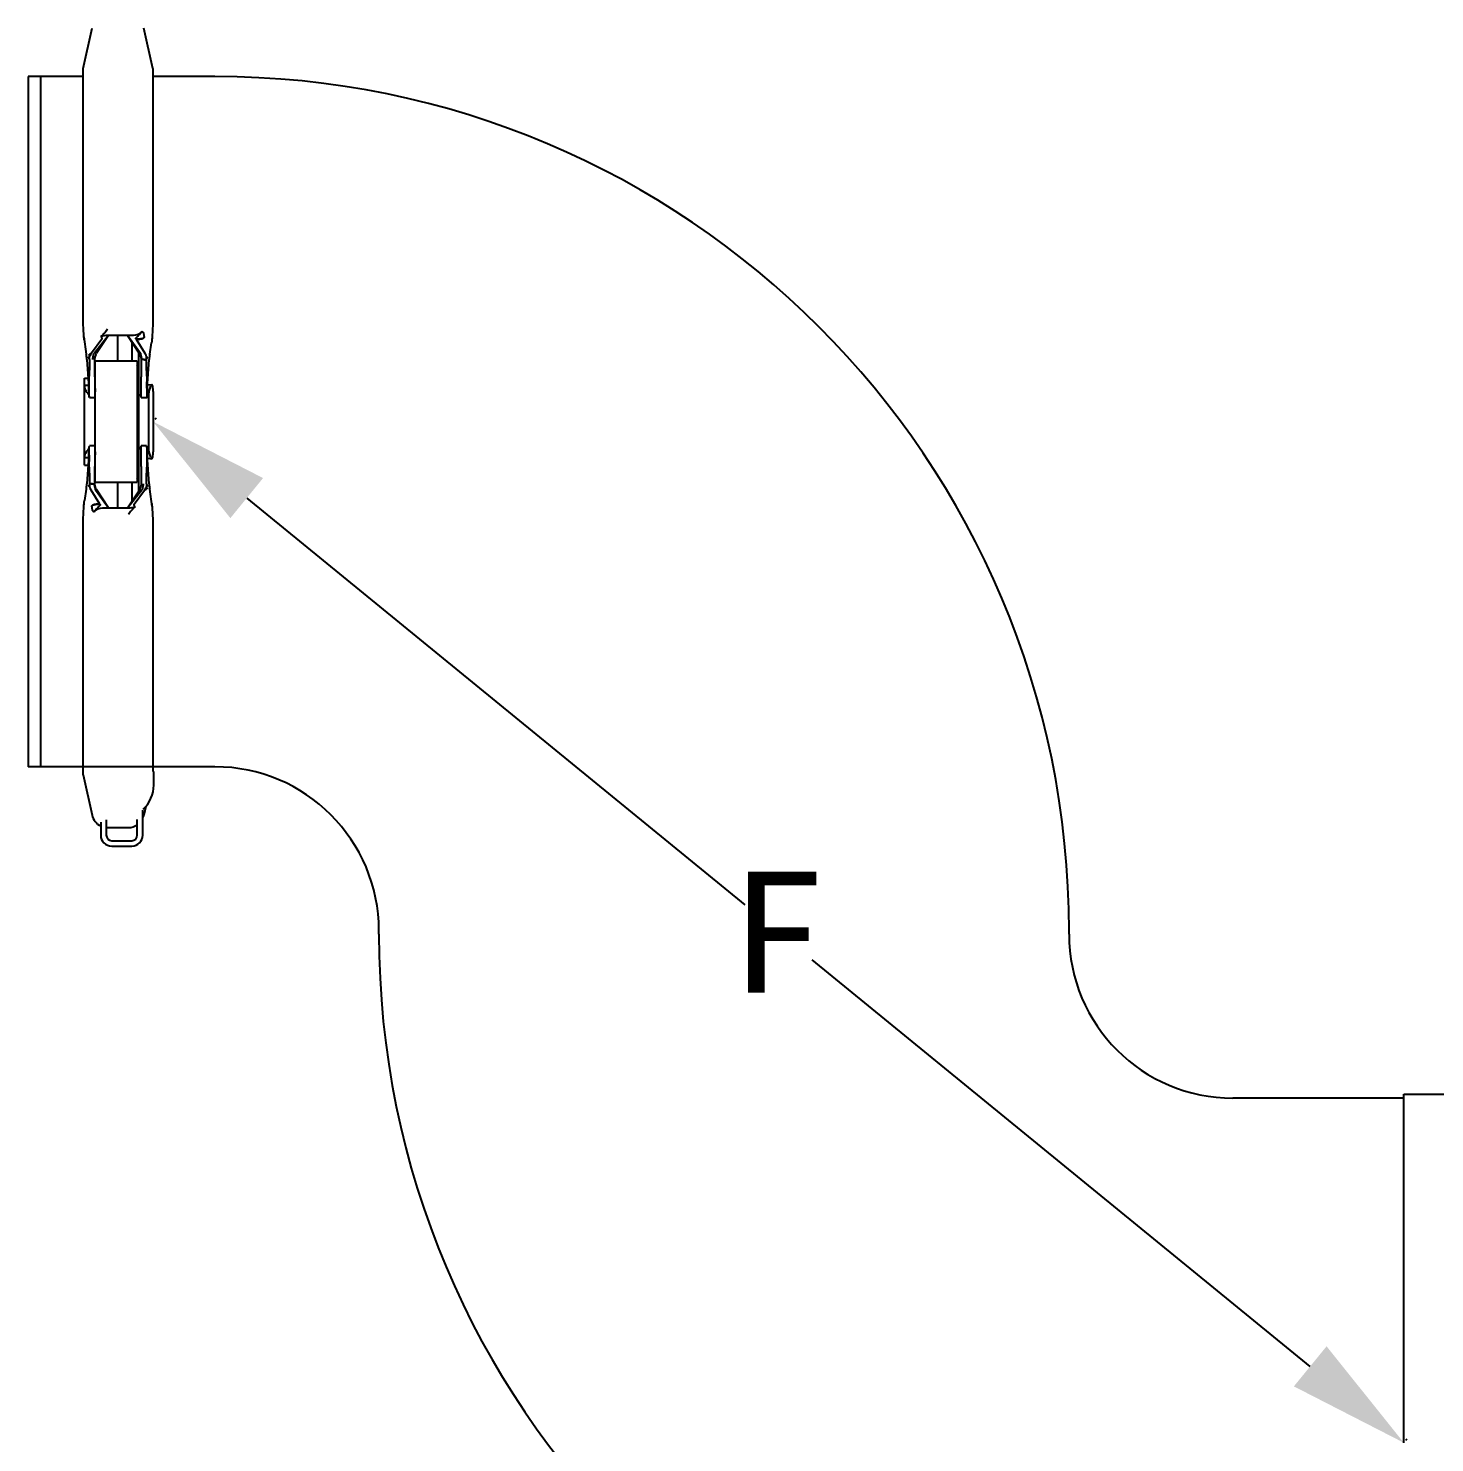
# Model space of a CAD drawing. Header units: millimetres. Extents: x 7589 to 12925, y 625 to 5429.
# Drawn here: x 8717.1 to 9124.6, y 2713.3 to 3123.1 of the extents above; entities that cross this region are included whole.
import ezdxf

# ---------------------------------------------------------------- set-up
doc = ezdxf.new("R2010")
doc.units = ezdxf.units.MM
doc.header["$LTSCALE"] = 307.34
doc.header["$PDMODE"] = 3
doc.header["$PDSIZE"] = 8
doc.layers.get('0').update_dxf_attribs({"linetype": 'CONTINUOUS'})
doc.layers.get('Defpoints').update_dxf_attribs({"linetype": 'CONTINUOUS'})
doc.styles.get("Standard").update_dxf_attribs({"font": 'calibri.ttf'})
doc.dimstyles.get("Standard").update_dxf_attribs({"dimtxt": 35, "dimasz": 35, "dimexe": 1.5, "dimexo": 1, "dimtad": 1, "dimdsep": 46, "dimtxsty": 'Standard', "dimblk": '_FILLED', "dimblk1": '_FILLED', "dimblk2": '_FILLED', "dimcen": 0.09, "dimazin": 2, "dimtol": 1, "dimtp": 0.01, "dimtm": 0.01, "dimtfac": 1, "dimtofl": 0, "dimtmove": 0, "dimatfit": 3, "dimldrblk": '_FILLED', "dimfxl": 1, "dimtolj": 1, "dimarcsym": 0})

# ---------------------------------------------------------------- blocks, each defined once
blk = doc.blocks.new('_FILLED')
at = {"color": 0, "linetype": 'ByBlock'}
blk.add_solid([(0, 0), (-1, 0.214), (-1, -0.214)], dxfattribs=at)
blk = doc.blocks.new('*D47')
at = {"color": 0, "lineweight": -2}
for p, q in [((8753.87, 3009.87), (8754.19, 3010.25)), ((8780.35, 2986.96), (8924.67, 2869.15)), ((9088.54, 2735.38), (8944.23, 2853.19)), ((9116.29, 2714.03), (9116.6, 2714.41))]:
    blk.add_line(p, q, dxfattribs=at)
at = {"layer": 'Defpoints', "color": 0}
for p in [(8753.24, 3009.09), (9115.66, 2713.25), (9115.66, 2713.25)]:
    blk.add_point(p, dxfattribs=at)
at = {"color": 0, "linetype": 'ByBlock', "lineweight": -2, "xscale": 35, "yscale": 35, "zscale": 35}
for p, rotation in [((8753.24, 3009.09), 140.7753211086567), ((9115.66, 2713.25), 320.7753211086567)]:
    blk.add_blockref('_FILLED', p, dxfattribs=dict(at, rotation=rotation))
at = {"color": 0, "insert": (8934.45, 2861.17), "char_height": 35, "attachment_point": 5}
blk.add_mtext('\\A1;\\A1;F', dxfattribs=at)

msp = doc.modelspace()

# ---------------------------------------------------------------- linework, layer by layer
at = {"color": 0, "linetype": 'Continuous'}
for p, q in [((8732.98933, 3111.43589), (8735.5511, 3123.08031)), ((8753.11452, 3111.43589), (8750.55275, 3123.08031)), ((8732.98933, 3037.64189), (8732.98933, 3111.43589)), ((8753.11452, 3111.43589), (8753.11452, 3037.62215)), ((8717.05376, 3109.09194), (8717.05376, 2909.09194)), ((8732.98933, 3109.09194), (8717.05376, 3109.09194)), ((8732.98933, 3109.09194), (8720.65562, 3109.09194)), ((8720.65562, 2909.09194), (8720.65562, 3109.09194)), ((8771.15562, 3109.09194), (8753.11452, 3109.09194)), ((8733.18481, 3033.67258), (8733.87097, 3028.68136)), ((8738.34433, 3032.95655), (8735.3646, 3028.92209)), ((8740.25193, 3034.09251), (8736.11504, 3028.85548)), ((8740.25193, 3034.09251), (8736.82872, 3028.82606)), ((8746.06018, 3034.09251), (8740.04367, 3034.09251)), ((8743.05193, 3026.59225), (8743.05193, 3034.09251)), ((8749.58132, 3028.85548), (8745.85193, 3034.09251)), ((8745.85193, 3034.09251), (8749.31235, 3028.7688)), ((8747.55704, 3034.0925), (8746.06018, 3034.09251)), ((8748.27537, 3032.95676), (8750.79011, 3028.9744)), ((8750.65612, 3033.48621), (8750.63527, 3033.45799)), ((8747.05193, 3032.24637), (8747.05193, 3026.59224)), ((8749.05193, 2989.01502), (8749.05193, 3029.16946)), ((8750.84149, 3028.90006), (8750.79475, 3028.97492)), ((8752.24395, 3028.66605), (8752.7735, 3031.96665)), ((8733.93788, 3028.09908), (8733.95237, 3028.09246)), ((8734.01584, 3027.13379), (8734.48078, 3020.15961)), ((8734.65966, 3027.52162), (8734.66175, 3027.51603)), ((8734.65966, 3027.52162), (8734.66179, 3027.51571)), ((8734.69237, 3028.46585), (8734.68483, 3028.45917)), ((8734.75193, 3027.06721), (8734.75193, 3024.00127)), ((8736.35193, 3024.00127), (8736.35193, 3026.92096)), ((8736.45193, 2991.59224), (8736.45193, 3026.59224)), ((8738.05193, 3026.59224), (8736.45193, 3026.59224)), ((8747.05193, 3026.59224), (8738.05193, 3026.59224)), ((8748.65193, 3026.59224), (8747.05193, 3026.59224)), ((8748.65193, 3026.59224), (8748.65193, 2991.59224)), ((8749.75196, 3027.12209), (8749.75193, 3027.05061)), ((8749.75193, 3027.05061), (8749.75193, 3023.96822)), ((8749.89007, 3027.54206), (8749.89622, 3027.50718)), ((8750.82934, 3027.05519), (8750.55034, 3027.08373)), ((8750.82934, 3027.05521), (8750.87799, 3027.05058)), ((8750.82937, 3027.05549), (8750.87799, 3027.05058)), ((8751.35193, 3023.96822), (8751.35193, 3027.00318)), ((8751.62543, 3020.19513), (8752.08653, 3027.11154)), ((8752.16456, 3028.07168), (8752.16908, 3028.1118)), ((8733.30193, 3021.67866), (8734.37957, 3021.67777)), ((8733.30193, 2996.50588), (8733.30193, 3021.67864)), ((8734.73109, 3021.08337), (8734.74098, 3022.09255)), ((8736.34098, 3022.09255), (8736.33108, 3021.08245)), ((8748.80589, 3018.42495), (8748.80589, 3023.59222)), ((8751.36281, 3022.05949), (8751.37226, 3021.08548)), ((8751.37226, 3021.08548), (8751.37675, 3020.61113)), ((8734.51974, 3019.59369), (8733.30193, 3019.59376)), ((8734.71569, 3018.82473), (8734.71635, 3019.09224)), ((8736.31634, 3019.09297), (8736.31568, 3018.82464)), ((8751.44337, 3017.57022), (8751.99933, 3017.57022)), ((8752.82702, 3019.81079), (8751.58864, 3019.65392)), ((8751.99934, 3017.57007), (8752.61153, 3019.4858)), ((8751.99934, 3000.61435), (8751.99934, 3017.57007)), ((8753.23902, 3017.84705), (8753.23902, 3000.33734)), ((8734.75193, 3016.09252), (8736.35193, 3016.09252)), ((8749.75193, 3016.09252), (8751.35193, 3016.09252)), ((8736.35193, 3002.09194), (8734.75193, 3002.09194)), ((8751.35193, 3002.09194), (8749.75193, 3002.09194)), ((8751.44385, 3000.6142), (8751.99933, 3000.6142)), ((8752.61153, 2998.69861), (8751.99934, 3000.61435)), ((8734.51931, 2998.59072), (8733.30193, 2998.59079)), ((8733.30193, 2996.50586), (8734.37957, 2996.50663)), ((8734.47842, 2997.98931), (8734.01732, 2991.07289)), ((8734.7316, 2997.09899), (8734.7271, 2997.57336)), ((8734.74104, 2996.12499), (8734.7316, 2997.09899)), ((8748.80589, 2994.59222), (8748.80589, 2999.75949)), ((8749.76287, 2996.09194), (8749.77277, 2997.102)), ((8749.78751, 2999.09152), (8749.78817, 2999.35982)), ((8751.37276, 2997.1011), (8751.36287, 2996.09194)), ((8751.38817, 2999.35972), (8751.38751, 2999.09225)), ((8751.58826, 2998.53053), (8752.82702, 2998.37361)), ((8752.08801, 2991.05064), (8751.62307, 2998.02482)), ((8734.75193, 2994.21627), (8734.75193, 2991.1813)), ((8736.35193, 2991.13387), (8736.35193, 2994.21627)), ((8749.75193, 2994.18321), (8749.75193, 2991.26352)), ((8751.35193, 2991.11727), (8751.35193, 2994.18321)), ((8733.8599, 2989.51837), (8733.33035, 2986.21774)), ((8733.9393, 2990.11274), (8733.93478, 2990.07262)), ((8735.27451, 2991.12928), (8735.22586, 2991.1339)), ((8735.27448, 2991.129), (8735.22586, 2991.1339)), ((8735.26237, 2989.28441), (8735.30911, 2989.20956)), ((8735.27451, 2991.12929), (8735.55351, 2991.10076)), ((8737.82848, 2985.2277), (8735.31374, 2989.21007)), ((8736.21378, 2990.64243), (8736.20763, 2990.6773)), ((8736.35189, 2991.06239), (8736.35193, 2991.13387)), ((8736.45193, 2991.59224), (8738.05193, 2991.59224)), ((8736.52253, 2989.329), (8740.25193, 2984.09194)), ((8740.25193, 2984.09194), (8736.7915, 2989.41568)), ((8738.05193, 2991.59224), (8747.05193, 2991.59224)), ((8743.05193, 2984.09194), (8743.05193, 2991.59225)), ((8745.85193, 2984.09194), (8749.27513, 2989.35841)), ((8745.85193, 2984.09194), (8749.98881, 2989.329)), ((8747.05193, 2991.59224), (8747.05193, 2985.9381)), ((8747.05193, 2991.59224), (8748.65193, 2991.59224)), ((8747.75952, 2985.22791), (8750.73925, 2989.26239)), ((8751.41148, 2989.71862), (8751.41902, 2989.7253)), ((8751.44419, 2990.66285), (8751.44207, 2990.66877)), ((8751.44419, 2990.66285), (8751.4421, 2990.66844)), ((8752.16597, 2990.08534), (8752.15148, 2990.09196)), ((8752.91904, 2984.51181), (8752.23288, 2989.50305)), ((8735.44773, 2984.69823), (8735.46858, 2984.72645)), ((8738.54682, 2984.09195), (8740.04367, 2984.09194)), ((8740.04367, 2984.09194), (8746.06018, 2984.09194)), ((8732.98933, 2906.74799), (8732.98933, 2980.56222)), ((8753.11452, 2980.54248), (8753.11452, 2907.69194)), ((8732.98933, 2909.09194), (8717.05376, 2909.09194)), ((8771.15562, 2909.09194), (8720.65562, 2909.09194)), ((8732.98933, 2906.74799), (8735.5511, 2895.10358)), ((8753.40376, 2907.69194), (8753.11452, 2907.69194)), ((8753.40376, 2903.81008), (8753.40376, 2907.69194)), ((8751.09796, 2897.5818), (8750.55275, 2895.10358)), ((8739.65376, 2893.69751), (8739.65376, 2889.29194)), ((8748.65376, 2889.29194), (8748.65376, 2893.79798)), ((8750.25376, 2889.29194), (8750.25376, 2896.53194)), ((8738.05376, 2893.04111), (8738.05376, 2889.29194)), ((8740.04367, 2891.49194), (8746.06018, 2891.49194)), ((8741.25376, 2887.69194), (8747.05376, 2887.69194)), ((8741.25376, 2886.09194), (8747.05376, 2886.09194)), ((8818.65562, 2860.59194), (8818.65562, 2861.59194)), ((9018.65562, 2860.59194), (9018.65562, 2861.59194)), ((9018.65562, 2860.59194), (9018.65562, 2861.59194)), ((9115.65562, 2813.09194), (9066.15562, 2813.09194)), ((9115.65562, 2813.09194), (9066.15562, 2813.09194)), ((9115.65562, 2713.25215), (9115.65562, 2814.25215)), ((9115.65562, 2814.25215), (9129.49534, 2814.25215))]:
    msp.add_line(p, q, dxfattribs=at)
for centre, radius, start, end in [((8771.15562, 2861.59194), 247.5, 0, 90), ((8771.15562, 2861.59194), 247.5, 0, 90), ((8727.20599, 3033.70913), 5.9749, 1.4451757, 6.0227407), ((8747.93598, 3045.65423), 12.702, 271.5310843, 275.1983686), ((8749.20481, 3033.4592), 1.88667, 57.0541742, 59.1253633), ((8749.21841, 3033.47857), 1.86308, 57.078955, 58.8324641), ((8749.36295, 3033.69865), 1.59979, 52.8237673, 57.140436), ((8749.51382, 3033.89949), 1.3485, 49.7712307, 52.7760383), ((8749.47587, 3033.85066), 1.41044, 51.9721852, 52.7473417), ((8749.53426, 3033.92471), 1.31614, 49.7398283, 51.9888457), ((8749.6258, 3034.03167), 1.17526, 46.3799758, 49.7775825), ((8749.72378, 3034.13483), 1.03298, 43.3953395, 46.3665779), ((8755.23948, 3034.78814), 4.76544, 179.3222046, 180.8199216), ((8755.2434, 3034.7879), 4.76934, 179.3201051, 181.571973), ((8755.25109, 3034.78828), 4.77705, 180.8195455, 181.5694606), ((8755.25746, 3034.78824), 4.78341, 181.5713381, 183.4862213), ((8755.25433, 3034.78824), 4.7803, 183.4883543, 185.5766403), ((8755.25596, 3034.78813), 4.78191, 183.4860106, 184.8571438), ((8755.24917, 3034.78756), 4.77509, 184.8572371, 185.5746238), ((8755.22198, 3034.78466), 4.74774, 185.5716894, 188.9084859), ((8755.16483, 3034.77587), 4.68992, 188.910563, 190.7819614), ((8755.1654, 3034.77614), 4.69053, 188.9128026, 190.7840429), ((8755.04484, 3034.75163), 4.56752, 190.7647483, 196.0823726), ((8755.04546, 3034.7519), 4.56817, 190.7668307, 196.0853681), ((8750.2745, 3033.75827), 0.46858, 321.1924313, 324.5236502), ((8758.87467, 3033.74657), 5.9459, 174.0805271, 179.1087005), ((8735.53207, 3027.61668), 1.19343, 119.7539393, 120.2592128), ((8737.24786, 3027.27148), 2.49656, 143.0315519, 155.8760056), ((8715.05177, 3021.08172), 35.43389, 12.2203284, 12.4212589), ((8750.62391, 3027.80157), 1.00302, 67.4017279, 71.558885), ((8748.98349, 3027.49133), 2.32908, 28.4098685, 32.8020995), ((8750.6291, 3027.81509), 0.98854, 63.0778715, 67.3788271), ((8750.61862, 3027.79223), 1.01369, 63.1347346, 67.3284541), ((8750.62461, 3027.80631), 0.9984, 58.5735959, 63.075877), ((8750.64392, 3027.84113), 0.95864, 58.4732968, 63.1633013), ((8714.17629, 3026.12422), 19.86, 4.8512536, 5.7066899), ((8710.94037, 3025.82592), 23.10958, 4.9099656, 5.6449997), ((8702.05971, 3025.06172), 32.02304, 4.7426406, 4.9120912), ((8705.67001, 3025.36216), 28.40029, 4.7411099, 4.9320798), ((8704.18056, 3025.23629), 29.89503, 4.3160613, 4.7452898), ((8703.39163, 3025.1747), 30.68637, 4.3201359, 4.7383197), ((8683.48515, 3023.72054), 50.64583, 3.8643399, 4.2639624), ((8692.24027, 3024.34534), 41.86853, 3.8187241, 4.3023159), ((8734.06893, 3027.50713), 0.55897, 25.4388594, 26.9769511), ((8733.99798, 3027.46989), 0.63934, 25.7748663, 27.1014201), ((8733.84051, 3027.39466), 0.81385, 23.2731783, 25.723605), ((8668.52717, 3027.0694), 66.22476, 359.9981063, 0.1784662), ((8737.25942, 3027.26665), 2.50908, 155.8831439, 158.0532731), ((8738.43631, 3027.49142), 2.08659, 178.8873493, 180.4068025), ((8667.56856, 3026.93258), 68.78337, 359.9903175, 0.4531725), ((8738.40613, 3027.49281), 2.05638, 170.2058871, 178.9096832), ((8738.34327, 3027.50246), 1.9928, 168.9104509, 170.1718566), ((8712.63953, 3020.55973), 37.90197, 12.0274239, 12.2196616), ((8710.43757, 3020.08989), 40.15349, 11.8429542, 12.0284), ((8724.76264, 3023.07545), 25.52063, 11.0019118, 11.8832082), ((8820.035, 3027.06175), 70.28307, 179.6577576, 179.9508092), ((8727.05614, 3023.46168), 23.19564, 10.1316831, 11.1465733), ((8749.483, 3015.35095), 11.78056, 85.4600611, 87.6621998), ((8749.30274, 3013.37376), 13.76604, 84.800484, 85.3796929), ((8764.91356, 3165.95533), 139.61237, 264.2101017, 264.4256259), ((8748.63, 3027.30139), 2.73036, 12.7928637, 28.3865156), ((8748.89201, 3027.36462), 2.46086, 359.6958535, 12.708064), ((8760.39397, 3024.53824), 9.45994, 161.1961621, 161.5537649), ((8751.88184, 3027.58499), 0.41371, 150.4591661, 152.6985802), ((8806.61249, 3024.05927), 72.17242, 182.3559004, 182.9266026), ((8579.14208, 3018.65522), 155.50293, 0.6241425, 0.8979831), ((8530.51455, 3024.22677), 204.23758, 359.4012662, 359.9367413), ((8532.11446, 3024.22654), 204.23759, 359.4013308, 359.9368058), ((8955.34407, 3024.19461), 205.59235, 180.0630905, 180.5950369), ((8956.94419, 3024.19481), 205.59238, 180.0631463, 180.5950925), ((8472.00601, 3017.94809), 279.38343, 0.2665115, 0.5461421), ((8906.90794, 3018.65592), 155.4491, 179.1017412, 179.3758727), ((8679.46671, 3024.06037), 72.19709, 357.0719353, 357.6440354), ((9108.20544, 3045.22127), 374.56402, 183.8364619, 184.0394513), ((8816.99433, 3024.57101), 82.56684, 182.9134248, 183.3227131), ((8528.51675, 3018.04541), 206.13191, 0.456801, 0.6403504), ((8750.03508, 3017.91907), 1.35621, 253.8129354, 256.3623466), ((8750.45977, 3019.66438), 3.15245, 256.3403064, 257.3176545), ((8587.18537, 3018.54741), 164.20254, 0.09542, 0.2443326), ((8957.77064, 3018.04361), 206.31546, 179.3597019, 179.5425339), ((8388.02215, 3044.57175), 364.4195, 355.9590257, 356.1645263), ((8669.15259, 3024.56865), 82.52371, 356.671388, 357.0853009), ((8750.03507, 3000.26539), 1.35619, 103.6374882, 106.1879313), ((8750.4594, 2998.52157), 3.15089, 102.6801902, 103.6595417), ((9098.09366, 2973.61192), 364.43147, 175.9590381, 176.1645325), ((8806.63782, 2994.12405), 72.19777, 177.0719399, 177.6440351), ((8816.95287, 2993.61573), 82.52532, 176.6713995, 177.0853053), ((8579.19541, 2999.52856), 155.4496, 359.1017411, 359.3758715), ((8528.333, 3000.14086), 206.31568, 359.3597007, 359.542532), ((8898.9184, 2999.63707), 164.20246, 180.09543, 180.2443331), ((9014.0973, 3000.2364), 279.38289, 180.2665122, 180.5461429), ((8529.1595, 2993.98968), 205.59255, 0.063146, 0.5950923), ((8530.75961, 2993.98988), 205.59252, 0.0630903, 0.5950366), ((8953.98956, 2993.95795), 204.23776, 179.4013311, 179.9368061), ((8955.58947, 2993.95772), 204.23774, 179.4012665, 179.9367415), ((8957.58731, 3000.13907), 206.13213, 180.4568028, 180.6403516), ((8906.96227, 2999.52926), 155.50343, 180.6241437, 180.8979832), ((8377.88581, 2972.96236), 374.57665, 3.8364558, 4.0394388), ((8669.10792, 2993.61336), 82.56845, 2.9134204, 3.3227018), ((8679.49069, 2994.12515), 72.17309, 2.3559007, 2.926598), ((8734.22197, 2990.59949), 0.41375, 330.4602451, 332.6995185), ((8725.70932, 2993.64634), 9.46051, 341.1966443, 341.554235), ((8737.21186, 2990.81987), 2.46087, 179.6958556, 192.7080317), ((8721.19029, 2852.22938), 139.61215, 84.2100921, 84.4256166), ((8737.47387, 2990.88309), 2.73038, 192.7928269, 208.3865037), ((8735.45991, 2990.34334), 0.95862, 238.4740364, 243.164078), ((8735.47923, 2990.37816), 0.99839, 238.5743371, 243.0766513), ((8735.48522, 2990.39224), 1.01368, 243.1355102, 247.3292625), ((8735.47473, 2990.36938), 0.98853, 243.0786457, 247.379638), ((8737.12037, 2990.69315), 2.32909, 208.4098592, 212.8019902), ((8735.47993, 2990.38289), 1.003, 247.4025393, 251.5597336), ((8736.80111, 3004.8107), 13.76601, 264.8004754, 265.3796852), ((8736.62085, 3002.83351), 11.78055, 265.4600536, 267.6621959), ((8759.04795, 2994.72283), 23.19588, 190.1316616, 191.1465438), ((8761.34155, 2995.10908), 25.52097, 191.0018827, 191.8831696), ((8666.06856, 2991.12273), 70.28336, 359.6577583, 359.9508093), ((8775.66711, 2998.09473), 40.15433, 191.8429156, 192.0283581), ((8773.46513, 2997.62489), 37.90278, 192.0273821, 192.2196163), ((8771.05286, 2997.1029), 35.43468, 192.2202831, 192.4212098), ((8747.76057, 2990.68202), 1.99281, 348.9104813, 350.1713813), ((8747.69772, 2990.69167), 2.05639, 350.2054157, 358.9094575), ((8818.53559, 2991.2519), 68.78366, 179.9903176, 180.4531716), ((8747.66753, 2990.69306), 2.0866, 358.8871216, 0.4068016), ((8748.85598, 2990.913), 2.49657, 323.031667, 335.8760774), ((8748.84442, 2990.91783), 2.5091, 335.8832149, 338.0529191), ((8750.5718, 2990.56779), 1.19342, 299.7531467, 300.2584189), ((8817.57693, 2991.11509), 66.225, 179.9981063, 180.1784659), ((8752.26341, 2990.78982), 0.81392, 203.272478, 205.722766), ((8752.03497, 2990.67735), 0.55903, 205.438036, 206.9760357), ((8752.10593, 2990.71459), 0.6394, 205.7740234, 207.1004975), ((8802.61927, 2994.46391), 50.6464, 183.8643336, 184.2639525), ((8793.86398, 2993.8391), 41.86893, 183.8187178, 184.302306), ((8782.71255, 2993.00974), 30.68671, 184.3201258, 184.738306), ((8781.92361, 2992.94815), 29.89534, 184.3160512, 184.7452761), ((8780.43418, 2992.82228), 28.40063, 184.7410962, 184.9320645), ((8784.04454, 2993.12272), 32.02345, 184.7426269, 184.912076), ((8775.16379, 2992.35852), 23.10989, 184.9099506, 185.6449775), ((8771.92781, 2992.06022), 19.86025, 184.8512388, 185.7066675), ((8727.22914, 2984.43781), 5.94594, 354.0805495, 359.1087052), ((8731.05838, 2983.43254), 4.56819, 10.7668133, 16.0853405), ((8735.82937, 2984.42617), 0.4686, 141.1931506, 144.5243624), ((8731.059, 2983.43281), 4.56753, 10.7647309, 16.0823451), ((8730.93844, 2983.40829), 4.69055, 8.9127885, 10.7840254), ((8730.93901, 2983.40856), 4.68994, 8.9105489, 10.7819439), ((8730.88186, 2983.39978), 4.74776, 5.571681, 8.9084718), ((8730.85467, 2983.39688), 4.77511, 4.8572299, 5.5746154), ((8730.84951, 2983.3962), 4.78032, 3.4883492, 5.5766318), ((8730.84787, 2983.39631), 4.78192, 3.4860055, 4.8571366), ((8730.84638, 2983.3962), 4.78342, 1.5713358, 3.4862163), ((8738.1679, 2972.53062), 12.70161, 91.5312395, 95.1986379), ((8758.89791, 2984.47525), 5.97495, 181.4451688, 186.0227178), ((8730.86044, 2983.39653), 4.76936, 359.3201061, 1.5719707), ((8730.85275, 2983.39616), 4.77706, 0.8195443, 1.5694584), ((8730.86435, 2983.3963), 4.76546, 359.3222055, 0.8199205), ((8736.38006, 2984.0496), 1.03298, 223.3957779, 226.3670187), ((8736.47804, 2984.15277), 1.17526, 226.3804167, 229.7780196), ((8736.56958, 2984.25973), 1.31613, 229.7402647, 231.9892787), ((8736.59002, 2984.28495), 1.3485, 229.7716676, 232.7764696), ((8736.62797, 2984.33378), 1.41043, 231.972618, 232.7477726), ((8736.74089, 2984.48579), 1.59978, 232.824199, 237.1408486), ((8736.88543, 2984.70588), 1.86309, 237.079367, 238.8328677), ((8736.89903, 2984.72525), 1.88667, 237.0545857, 239.1257649), ((8771.15562, 2861.59194), 47.5, 0, 90), ((8743.77672, 2903.832), 9.62706, 313.3189429, 359.8695843), ((8740.04367, 2896.09194), 4.6, 192.410736, 244.1559688), ((8746.06018, 2896.09194), 4.6, 336.757435, 347.5892607), ((8741.25376, 2889.29194), 3.2, 180, 270), ((8740.04367, 2896.09194), 4.6, 265.0835161, 270), ((8741.25376, 2889.29194), 1.6, 180, 270), ((8746.06018, 2896.09194), 4.6, 270, 304.593409), ((8747.05376, 2889.29194), 3.2, 270, 0), ((8747.05376, 2889.29194), 1.6, 270, 0), ((9066.15562, 2860.59194), 247.5, 180, 270), ((9066.15562, 2860.59194), 247.5, 180, 270), ((9066.15562, 2860.59194), 47.5, 180, 270), ((9066.15562, 2860.59194), 47.5, 180, 270)]:
    msp.add_arc(centre, radius, start, end, dxfattribs=at)
for centre, major_axis, ratio, start_param, end_param in [((8752.827, 3017.79481), (0.01114, 2.01666), 0.204232118, 4.739427811, 6.860561981), ((8752.827, 3000.38959), (-0.01114, 2.01666), 0.204232064, -3.718974476, -1.597840306)]:
    msp.add_ellipse(centre, major_axis=major_axis, ratio=ratio, start_param=start_param, end_param=end_param, dxfattribs=at)
for points, knots in [([(8733.1479, 3034.33604), (8733.12104, 3034.59113), (8733.02344, 3035.69044), (8732.98935, 3036.79489), (8732.98933, 3037.64189)], [0, 0, 0, 0, 0.23244292, 1, 1, 1, 1]), ([(8753.11452, 3037.62215), (8753.11451, 3037.33324), (8753.10245, 3036.24443), (8753.0428, 3035.15555), (8752.9605, 3034.35977)], [0, 0, 0, 0, 0.265315719, 1, 1, 1, 1]), ([(8738.05288, 3033.73595), (8738.43796, 3034.0663), (8739.19948, 3034.74306), (8739.77247, 3035.58619), (8740.04367, 3036.01181)], [0, 0, 0, 0, 0.50132591, 1, 1, 1, 1]), ([(8738.05288, 3033.73595), (8738.16212, 3033.62456), (8738.33765, 3033.47498), (8738.46329, 3033.17146), (8738.39102, 3033.01978), (8738.34428, 3032.95648)], [0, 0, 0, 0, 0.506811211, 0.74439517, 1, 1, 1, 1]), ([(8749.98932, 3035.17682), (8749.8651, 3035.02815), (8749.21694, 3034.39398), (8748.26609, 3034.09245), (8747.55704, 3034.0925)], [0, 0, 0, 0, 0.214597117, 1, 1, 1, 1]), ([(8748.27536, 3032.95676), (8748.21166, 3033.05751), (8748.22931, 3033.34755), (8748.58678, 3033.69465), (8749.18514, 3034.28648), (8749.68543, 3034.81296), (8749.98933, 3035.1768)], [0, 0, 0, 0, 0.123475346, 0.250778714, 0.508934618, 1, 1, 1, 1]), ([(8749.08675, 3033.00449), (8748.88891, 3032.98744), (8748.61919, 3032.96074), (8748.34714, 3032.96603), (8748.27536, 3032.95676)], [0, 0, 0, 0, 0.732888742, 1, 1, 1, 1]), ([(8749.83729, 3033.10423), (8749.78251, 3033.0934), (8749.53391, 3033.04919), (8749.28264, 3033.02136), (8749.08675, 3033.00449)], [0, 0, 0, 0, 0.22119765, 1, 1, 1, 1]), ([(8749.08683, 3033.00447), (8749.1569, 3033.01082), (8749.40819, 3033.03566), (8749.65895, 3033.06909), (8749.83774, 3033.10416)], [0, 0, 0, 0, 0.278574807, 1, 1, 1, 1]), ([(8749.83774, 3033.10416), (8749.88729, 3033.11388), (8750.05884, 3033.15095), (8750.22854, 3033.20152), (8750.34268, 3033.25285)], [0, 0, 0, 0, 0.287462529, 1, 1, 1, 1]), ([(8750.3247, 3033.24487), (8750.30746, 3033.23747), (8750.27173, 3033.22299), (8750.23551, 3033.2098), (8750.21683, 3033.20332)], [0, 0, 0, 0, 0.486815303, 1, 1, 1, 1]), ([(8750.23087, 3035.04247), (8750.24804, 3035.03133), (8750.28139, 3035.00888), (8750.31388, 3034.98521), (8750.32957, 3034.97327)], [0, 0, 0, 0, 0.509348938, 1, 1, 1, 1]), ([(8750.43539, 3033.2989), (8750.41801, 3033.28926), (8750.38155, 3033.27031), (8750.34418, 3033.25323), (8750.3247, 3033.24487)], [0, 0, 0, 0, 0.484011678, 1, 1, 1, 1]), ([(8750.34268, 3033.25285), (8750.37541, 3033.26758), (8750.48442, 3033.32208), (8750.58561, 3033.39736), (8750.63965, 3033.4646)], [0, 0, 0, 0, 0.293841216, 1, 1, 1, 1]), ([(8750.47437, 3034.84452), (8750.46059, 3034.85915), (8750.4315, 3034.88817), (8750.40083, 3034.91551), (8750.38483, 3034.92907)], [0, 0, 0, 0, 0.489281254, 1, 1, 1, 1]), ([(8752.92949, 3033.83906), (8752.92683, 3033.66521), (8752.90648, 3033.03894), (8752.84524, 3032.41367), (8752.7735, 3031.96665)], [0, 0, 0, 0, 0.27747849, 1, 1, 1, 1]), ([(8733.93784, 3028.09908), (8733.93223, 3028.15273), (8733.91181, 3028.34703), (8733.89023, 3028.54125), (8733.87097, 3028.68136)], [0, 0, 0, 0, 0.276108509, 1, 1, 1, 1]), ([(8751.00934, 3028.7276), (8750.99808, 3028.7323), (8750.97553, 3028.74126), (8750.95264, 3028.74933), (8750.94119, 3028.75309)], [0, 0, 0, 0, 0.503197933, 1, 1, 1, 1]), ([(8752.24395, 3028.66605), (8752.23745, 3028.62547), (8752.2097, 3028.44119), (8752.18691, 3028.25622), (8752.16907, 3028.11207)], [0, 0, 0, 0, 0.220530917, 1, 1, 1, 1]), ([(8734.56712, 3027.76115), (8734.5552, 3027.78442), (8734.53291, 3027.8228), (8734.49898, 3027.85445), (8734.48213, 3027.86154)], [0, 0, 0, 0, 0.588515857, 1, 1, 1, 1]), ([(8734.48213, 3027.86152), (8734.49868, 3027.85328), (8734.53253, 3027.8223), (8734.55529, 3027.78385), (8734.56709, 3027.7607)], [0, 0, 0, 0, 0.415768594, 1, 1, 1, 1]), ([(8734.53845, 3028.33017), (8734.54863, 3028.33649), (8734.60328, 3028.37823), (8734.65137, 3028.42732), (8734.69293, 3028.46573)], [0, 0, 0, 0, 0.174744079, 1, 1, 1, 1]), ([(8734.69652, 3027.41426), (8734.69061, 3027.43082), (8734.67906, 3027.46456), (8734.66769, 3027.49836), (8734.6619, 3027.5155)], [0, 0, 0, 0, 0.492929031, 1, 1, 1, 1]), ([(8734.69293, 3028.46573), (8734.70787, 3028.47954), (8734.73977, 3028.50852), (8734.77261, 3028.53643), (8734.79025, 3028.55078)], [0, 0, 0, 0, 0.47219691, 1, 1, 1, 1]), ([(8734.75161, 3027.27561), (8734.74202, 3027.29723), (8734.72279, 3027.34312), (8734.70529, 3027.38969), (8734.69652, 3027.41426)], [0, 0, 0, 0, 0.475551161, 1, 1, 1, 1]), ([(8735.7261, 3027.12155), (8735.74599, 3027.23205), (8735.8154, 3027.65458), (8735.89548, 3028.07534), (8735.96002, 3028.38458)], [0, 0, 0, 0, 0.262217907, 1, 1, 1, 1]), ([(8748.80589, 3023.59222), (8748.80589, 3023.95174), (8748.76581, 3024.47634), (8748.6823, 3025.13999), (8748.65308, 3025.44919), (8748.65193, 3025.59404)], [0, 0, 0, 0, 0.537072069, 0.783605963, 1, 1, 1, 1]), ([(8749.75319, 3027.48157), (8749.75371, 3027.58405), (8749.72722, 3027.97229), (8749.58539, 3028.35186), (8749.42845, 3028.59099)], [0, 0, 0, 0, 0.263769856, 1, 1, 1, 1]), ([(8751.50029, 3027.74572), (8751.50255, 3027.75074), (8751.50705, 3027.76049), (8751.51182, 3027.77011), (8751.51422, 3027.77475)], [0, 0, 0, 0, 0.512965952, 1, 1, 1, 1]), ([(8751.52187, 3027.78876), (8751.51811, 3027.78218), (8751.51066, 3027.76833), (8751.50377, 3027.7542), (8751.50032, 3027.74682)], [0, 0, 0, 0, 0.481847472, 1, 1, 1, 1]), ([(8751.59238, 3027.86411), (8751.57884, 3027.85835), (8751.55107, 3027.83544), (8751.53186, 3027.8062), (8751.52187, 3027.78876)], [0, 0, 0, 0, 0.42255046, 1, 1, 1, 1]), ([(8751.52191, 3027.78897), (8751.53182, 3027.80642), (8751.5511, 3027.83561), (8751.57892, 3027.85822), (8751.59238, 3027.86409)], [0, 0, 0, 0, 0.577417287, 1, 1, 1, 1]), ([(8752.16458, 3028.07194), (8752.1572, 3027.9984), (8752.12699, 3027.67863), (8752.10299, 3027.35829), (8752.08653, 3027.11155)], [0, 0, 0, 0, 0.23010604, 1, 1, 1, 1]), ([(8734.50897, 3023.34248), (8734.49356, 3023.34239), (8734.4922, 3023.25554), (8734.4722, 3023.15525), (8734.46891, 3022.93516), (8734.46087, 3022.53731), (8734.47187, 3021.90792), (8734.48934, 3021.37943), (8734.50108, 3021.09251)], [0, 0, 0, 0, 0.020511888, 0.077605378, 0.169885394, 0.294077458, 0.617887193, 1, 1, 1, 1]), ([(8734.62592, 3021.09263), (8734.62134, 3021.37997), (8734.6104, 3021.90888), (8734.59151, 3022.5381), (8734.56579, 3022.93564), (8734.55355, 3023.15534), (8734.52888, 3023.25594), (8734.52463, 3023.34257), (8734.50897, 3023.34248)], [0, 0, 0, 0, 0.381978438, 0.705445838, 0.829546171, 0.921918921, 0.979189568, 1, 1, 1, 1]), ([(8734.71635, 3019.09224), (8734.71687, 3019.24946), (8734.72002, 3019.91318), (8734.72611, 3020.57689), (8734.73109, 3021.08337)], [0, 0, 0, 0, 0.236869416, 1, 1, 1, 1]), ([(8736.33108, 3021.08245), (8736.32938, 3020.90922), (8736.323, 3020.24608), (8736.31797, 3019.58291), (8736.31634, 3019.09297)], [0, 0, 0, 0, 0.261214886, 1, 1, 1, 1]), ([(8749.75193, 3016.09252), (8749.76077, 3016.29962), (8749.81177, 3018.28823), (8749.77936, 3020.27777), (8749.76281, 3022.05949)], [0, 0, 0, 0, 0.104210841, 1, 1, 1, 1]), ([(8751.59488, 3023.34248), (8751.57922, 3023.34258), (8751.57498, 3023.25592), (8751.5503, 3023.15533), (8751.53807, 3022.9356), (8751.51234, 3022.53805), (8751.49345, 3021.90884), (8751.48251, 3021.37995), (8751.47794, 3021.09263)], [0, 0, 0, 0, 0.020812864, 0.078089635, 0.170474019, 0.294574991, 0.618048056, 1, 1, 1, 1]), ([(8751.60277, 3021.09251), (8751.61451, 3021.37943), (8751.63199, 3021.9079), (8751.64298, 3022.53727), (8751.63495, 3022.93512), (8751.63165, 3023.15522), (8751.61165, 3023.25553), (8751.6103, 3023.34238), (8751.59488, 3023.34248)], [0, 0, 0, 0, 0.3821078, 0.705902913, 0.830094039, 0.922380604, 0.979481927, 1, 1, 1, 1]), ([(8733.30193, 3019.59391), (8733.3038, 3019.15128), (8733.55163, 3018.19221), (8734.16143, 3017.43139), (8734.52939, 3017.07834)], [0, 0, 0, 0, 0.464672818, 1, 1, 1, 1]), ([(8734.56629, 3019.78545), (8734.57392, 3019.654), (8734.59381, 3019.43111), (8734.59444, 3019.11171), (8734.64289, 3018.97604), (8734.6154, 3018.84223), (8734.63681, 3018.84257)], [0, 0, 0, 0, 0.417661247, 0.73429119, 0.932060312, 1, 1, 1, 1]), ([(8734.75193, 3016.09252), (8734.74739, 3016.1905), (8734.69681, 3017.10551), (8734.62924, 3018.01945), (8734.57192, 3018.83573)], [0, 0, 0, 0, 0.107040784, 1, 1, 1, 1]), ([(8734.63681, 3018.84257), (8734.65567, 3018.84288), (8734.6238, 3018.9611), (8734.6578, 3019.08311), (8734.63876, 3019.3696), (8734.64305, 3019.57019), (8734.64211, 3019.68881)], [0, 0, 0, 0, 0.066812909, 0.263252989, 0.579617677, 1, 1, 1, 1]), ([(8734.75193, 3016.09252), (8734.75193, 3016.1541), (8734.69817, 3017.06391), (8734.71433, 3017.97548), (8734.71569, 3018.82473)], [0, 0, 0, 0, 0.067613635, 1, 1, 1, 1]), ([(8736.31568, 3018.82464), (8736.31507, 3018.44526), (8736.30987, 3017.53432), (8736.35193, 3016.62396), (8736.35193, 3016.09252)], [0, 0, 0, 0, 0.416524552, 1, 1, 1, 1]), ([(8736.44748, 3018.66435), (8736.44748, 3018.49506), (8736.44364, 3018.17054), (8736.40127, 3017.83067), (8736.32423, 3017.69115)], [0, 0, 0, 0, 0.5150629, 1, 1, 1, 1]), ([(8749.05137, 3017.09906), (8748.94796, 3017.28768), (8748.83201, 3017.73612), (8748.80589, 3018.18757), (8748.80589, 3018.42495)], [0, 0, 0, 0, 0.475392126, 1, 1, 1, 1]), ([(8749.657, 3016.61662), (8749.52908, 3016.6538), (8749.28299, 3016.77072), (8749.11413, 3016.98459), (8749.05137, 3017.09906)], [0, 0, 0, 0, 0.50506771, 1, 1, 1, 1]), ([(8751.53567, 3018.89116), (8751.48761, 3018.20729), (8751.43681, 3017.95998), (8751.35193, 3015.84318), (8751.35193, 3016.09252)], [0, 0, 0, 0, 0.733296028, 1, 1, 1, 1]), ([(8751.38769, 3018.82088), (8751.38825, 3018.47397), (8751.3856, 3017.56447), (8751.37593, 3016.65467), (8751.35193, 3016.09252)], [0, 0, 0, 0, 0.381398213, 1, 1, 1, 1]), ([(8751.99934, 3017.57007), (8751.9715, 3017.51253), (8751.82057, 3017.26125), (8751.59202, 3017.06509), (8751.40362, 3016.93701)], [0, 0, 0, 0, 0.219109016, 1, 1, 1, 1]), ([(8751.46175, 3019.69088), (8751.46081, 3019.57198), (8751.46512, 3019.3709), (8751.44602, 3019.08372), (8751.48011, 3018.9614), (8751.44814, 3018.84288), (8751.46704, 3018.84257)], [0, 0, 0, 0, 0.420338513, 0.736708516, 0.933172771, 1, 1, 1, 1]), ([(8751.46704, 3018.84257), (8751.48825, 3018.84222), (8751.4611, 3018.97477), (8751.50908, 3019.10919), (8751.50977, 3019.42579), (8751.5295, 3019.64675), (8751.53708, 3019.77711)], [0, 0, 0, 0, 0.067899552, 0.265554237, 0.582137164, 1, 1, 1, 1]), ([(8734.52931, 3001.1061), (8734.16417, 3000.75555), (8733.69759, 3000.16602), (8733.35672, 2999.26617), (8733.30297, 2998.81459), (8733.30193, 2998.59058)], [0, 0, 0, 0, 0.529689211, 0.765578099, 1, 1, 1, 1]), ([(8734.56819, 2999.29327), (8734.59543, 2999.68104), (8734.66196, 3000.61358), (8734.72254, 3001.54651), (8734.75193, 3002.09194)], [0, 0, 0, 0, 0.415789222, 1, 1, 1, 1]), ([(8734.71617, 2999.36358), (8734.7156, 2999.71049), (8734.71825, 3000.61999), (8734.72793, 3001.5298), (8734.75193, 3002.09194)], [0, 0, 0, 0, 0.38139969, 1, 1, 1, 1]), ([(8736.35193, 3002.09194), (8736.34308, 3001.88485), (8736.29208, 2999.89625), (8736.3245, 2997.90671), (8736.34104, 2996.12499)], [0, 0, 0, 0, 0.10420956, 1, 1, 1, 1]), ([(8736.32423, 3000.49329), (8736.40127, 3000.35377), (8736.44364, 3000.0139), (8736.44748, 2999.68938), (8736.44748, 2999.52009)], [0, 0, 0, 0, 0.484936854, 1, 1, 1, 1]), ([(8749.05145, 3001.08553), (8748.948, 3000.8969), (8748.83201, 3000.4484), (8748.80589, 2999.9969), (8748.80589, 2999.75949)], [0, 0, 0, 0, 0.475388287, 1, 1, 1, 1]), ([(8749.65698, 3001.56781), (8749.52909, 3001.53064), (8749.28306, 3001.41375), (8749.11421, 3001.19996), (8749.05145, 3001.08553)], [0, 0, 0, 0, 0.505072406, 1, 1, 1, 1]), ([(8749.78817, 2999.35982), (8749.78878, 2999.7392), (8749.78729, 3000.65005), (8749.77066, 3001.56074), (8749.75193, 3002.09194)], [0, 0, 0, 0, 0.416526388, 1, 1, 1, 1]), ([(8751.35193, 3002.09194), (8751.35646, 3001.99395), (8751.40704, 3001.07894), (8751.47461, 3000.16499), (8751.53193, 2999.34871)], [0, 0, 0, 0, 0.107042297, 1, 1, 1, 1]), ([(8751.35193, 3002.09194), (8751.3544, 3002.03041), (8751.38861, 3001.12021), (8751.38953, 3000.20898), (8751.38817, 2999.35972)], [0, 0, 0, 0, 0.067611624, 1, 1, 1, 1]), ([(8751.40394, 3001.2472), (8751.47277, 3001.20039), (8751.70571, 3001.02685), (8751.90872, 3000.80166), (8751.99934, 3000.61435)], [0, 0, 0, 0, 0.285726192, 1, 1, 1, 1]), ([(8734.50108, 2997.09194), (8734.48934, 2996.80502), (8734.47187, 2996.27655), (8734.46087, 2995.64719), (8734.46891, 2995.24934), (8734.4722, 2995.02924), (8734.4922, 2994.92893), (8734.49355, 2994.84208), (8734.50897, 2994.84198)], [0, 0, 0, 0, 0.382108177, 0.705903218, 0.83009424, 0.922380705, 0.979481957, 1, 1, 1, 1]), ([(8734.50897, 2994.84198), (8734.52463, 2994.84188), (8734.52888, 2994.92854), (8734.55355, 2995.02913), (8734.56579, 2995.24886), (8734.59151, 2995.64641), (8734.6104, 2996.27562), (8734.62134, 2996.80452), (8734.62591, 2997.09184)], [0, 0, 0, 0, 0.020812877, 0.078089718, 0.170474204, 0.29457528, 0.618048425, 1, 1, 1, 1]), ([(8734.63682, 2999.34189), (8734.6156, 2999.34224), (8734.64275, 2999.20969), (8734.59477, 2999.07526), (8734.59408, 2998.75866), (8734.57435, 2998.5377), (8734.56677, 2998.40734)], [0, 0, 0, 0, 0.067899579, 0.265554372, 0.582137353, 1, 1, 1, 1]), ([(8734.6421, 2998.49359), (8734.64304, 2998.61249), (8734.63873, 2998.81356), (8734.65783, 2999.10074), (8734.62375, 2999.22306), (8734.65572, 2999.34158), (8734.63682, 2999.34189)], [0, 0, 0, 0, 0.420338707, 0.736708672, 0.933172826, 1, 1, 1, 1]), ([(8749.77277, 2997.102), (8749.77447, 2997.27523), (8749.78085, 2997.93839), (8749.78588, 2998.60156), (8749.78751, 2999.09152)], [0, 0, 0, 0, 0.261215139, 1, 1, 1, 1]), ([(8751.38751, 2999.09225), (8751.38698, 2998.93503), (8751.38383, 2998.2713), (8751.37774, 2997.60759), (8751.37276, 2997.1011)], [0, 0, 0, 0, 0.236869161, 1, 1, 1, 1]), ([(8751.46704, 2999.34188), (8751.44819, 2999.34158), (8751.48005, 2999.22336), (8751.44606, 2999.10136), (8751.4651, 2998.81487), (8751.4608, 2998.61427), (8751.46174, 2998.49565)], [0, 0, 0, 0, 0.066812854, 0.263252834, 0.579617483, 1, 1, 1, 1]), ([(8751.53757, 2998.399), (8751.52993, 2998.53045), (8751.51005, 2998.75334), (8751.50941, 2999.07275), (8751.46096, 2999.20842), (8751.48845, 2999.34223), (8751.46704, 2999.34188)], [0, 0, 0, 0, 0.417661057, 0.734291054, 0.932060285, 1, 1, 1, 1]), ([(8751.47793, 2997.09184), (8751.48251, 2996.8045), (8751.49345, 2996.27559), (8751.51234, 2995.64636), (8751.53807, 2995.24882), (8751.5503, 2995.02912), (8751.57498, 2994.92852), (8751.57922, 2994.84189), (8751.59488, 2994.84198)], [0, 0, 0, 0, 0.381978069, 0.705445548, 0.829545986, 0.921918838, 0.979189555, 1, 1, 1, 1]), ([(8751.59488, 2994.84198), (8751.61029, 2994.84207), (8751.61166, 2994.92892), (8751.63165, 2995.0292), (8751.63494, 2995.2493), (8751.64298, 2995.64715), (8751.63199, 2996.27653), (8751.61451, 2996.80502), (8751.60277, 2997.09194)], [0, 0, 0, 0, 0.020511858, 0.077605277, 0.169885193, 0.294077153, 0.617886816, 1, 1, 1, 1]), ([(8748.65193, 2992.5904), (8748.65308, 2992.73526), (8748.68251, 2993.04446), (8748.76544, 2993.70816), (8748.80589, 2994.23271), (8748.80589, 2994.59222)], [0, 0, 0, 0, 0.216414038, 0.462933888, 1, 1, 1, 1]), ([(8733.8599, 2989.51837), (8733.8664, 2989.55895), (8733.89415, 2989.74323), (8733.91694, 2989.9282), (8733.93478, 2990.07235)], [0, 0, 0, 0, 0.2205312, 1, 1, 1, 1]), ([(8733.93928, 2990.11248), (8733.94666, 2990.18602), (8733.97686, 2990.5058), (8734.00086, 2990.82613), (8734.01732, 2991.07287)], [0, 0, 0, 0, 0.23010626, 1, 1, 1, 1]), ([(8734.51147, 2990.32036), (8734.52501, 2990.32612), (8734.55279, 2990.34903), (8734.57199, 2990.37826), (8734.58198, 2990.39571)], [0, 0, 0, 0, 0.422550483, 1, 1, 1, 1]), ([(8734.58194, 2990.3955), (8734.57204, 2990.37805), (8734.55276, 2990.34886), (8734.52493, 2990.32624), (8734.51147, 2990.32037)], [0, 0, 0, 0, 0.57741728, 1, 1, 1, 1]), ([(8734.58198, 2990.39571), (8734.58574, 2990.40229), (8734.59319, 2990.41613), (8734.60008, 2990.43027), (8734.60353, 2990.43765)], [0, 0, 0, 0, 0.481847896, 1, 1, 1, 1]), ([(8734.60356, 2990.43875), (8734.6013, 2990.43373), (8734.5968, 2990.42398), (8734.59204, 2990.41436), (8734.58964, 2990.40972)], [0, 0, 0, 0, 0.51296564, 1, 1, 1, 1]), ([(8735.09451, 2989.45688), (8735.10577, 2989.45217), (8735.12833, 2989.44322), (8735.15121, 2989.43515), (8735.16266, 2989.43139)], [0, 0, 0, 0, 0.50319781, 1, 1, 1, 1]), ([(8736.35067, 2990.70291), (8736.35015, 2990.60043), (8736.37663, 2990.21219), (8736.51846, 2989.83262), (8736.6754, 2989.59348)], [0, 0, 0, 0, 0.263769741, 1, 1, 1, 1]), ([(8750.37776, 2991.06293), (8750.35786, 2990.95243), (8750.28845, 2990.5299), (8750.20838, 2990.10914), (8750.14383, 2989.7999)], [0, 0, 0, 0, 0.26221775, 1, 1, 1, 1]), ([(8751.41092, 2989.71873), (8751.39598, 2989.70492), (8751.36408, 2989.67595), (8751.33124, 2989.64804), (8751.3136, 2989.63369)], [0, 0, 0, 0, 0.472196558, 1, 1, 1, 1]), ([(8751.35225, 2990.90887), (8751.36183, 2990.88725), (8751.38107, 2990.84136), (8751.39857, 2990.79478), (8751.40733, 2990.77021)], [0, 0, 0, 0, 0.475551775, 1, 1, 1, 1]), ([(8751.40733, 2990.77021), (8751.41324, 2990.75366), (8751.42479, 2990.71992), (8751.43616, 2990.68611), (8751.44195, 2990.66898)], [0, 0, 0, 0, 0.492929201, 1, 1, 1, 1]), ([(8751.5654, 2989.85429), (8751.55523, 2989.84797), (8751.50058, 2989.80623), (8751.45248, 2989.75714), (8751.41092, 2989.71873)], [0, 0, 0, 0, 0.174743077, 1, 1, 1, 1]), ([(8751.53674, 2990.42331), (8751.54865, 2990.40005), (8751.57094, 2990.36166), (8751.60487, 2990.33001), (8751.62172, 2990.32292)], [0, 0, 0, 0, 0.588515305, 1, 1, 1, 1]), ([(8751.62172, 2990.32294), (8751.60517, 2990.33118), (8751.57132, 2990.36216), (8751.54856, 2990.40062), (8751.53677, 2990.42376)], [0, 0, 0, 0, 0.415769169, 1, 1, 1, 1]), ([(8752.16601, 2990.08534), (8752.17162, 2990.03169), (8752.19204, 2989.83739), (8752.21362, 2989.64317), (8752.23288, 2989.50305)], [0, 0, 0, 0, 0.276108247, 1, 1, 1, 1]), ([(8732.98933, 2980.56222), (8732.98934, 2980.85113), (8733.0014, 2981.93994), (8733.06105, 2983.02883), (8733.14335, 2983.82461)], [0, 0, 0, 0, 0.265315516, 1, 1, 1, 1]), ([(8733.17436, 2984.34532), (8733.17702, 2984.51917), (8733.19737, 2985.14544), (8733.25861, 2985.77072), (8733.33035, 2986.21774)], [0, 0, 0, 0, 0.277478215, 1, 1, 1, 1]), ([(8735.76117, 2984.93159), (8735.72844, 2984.91687), (8735.61943, 2984.86236), (8735.51824, 2984.78708), (8735.46421, 2984.71984)], [0, 0, 0, 0, 0.293840179, 1, 1, 1, 1]), ([(8735.66846, 2984.88555), (8735.68584, 2984.89519), (8735.7223, 2984.91414), (8735.75968, 2984.93122), (8735.77915, 2984.93958)], [0, 0, 0, 0, 0.484011939, 1, 1, 1, 1]), ([(8736.26611, 2985.08029), (8736.21656, 2985.07057), (8736.04501, 2985.0335), (8735.87532, 2984.98293), (8735.76117, 2984.93159)], [0, 0, 0, 0, 0.287462209, 1, 1, 1, 1]), ([(8735.77915, 2984.93958), (8735.79639, 2984.94698), (8735.83212, 2984.96145), (8735.86834, 2984.97465), (8735.88702, 2984.98113)], [0, 0, 0, 0, 0.486815468, 1, 1, 1, 1]), ([(8737.82849, 2985.2277), (8737.89219, 2985.12694), (8737.87454, 2984.83691), (8737.51707, 2984.48981), (8736.91871, 2983.89797), (8736.41842, 2983.37148), (8736.11452, 2983.00764)], [0, 0, 0, 0, 0.123475499, 0.250778868, 0.508934628, 1, 1, 1, 1]), ([(8736.11453, 2983.00762), (8736.23875, 2983.15629), (8736.88691, 2983.79046), (8737.83777, 2984.092), (8738.54682, 2984.09195)], [0, 0, 0, 0, 0.214597611, 1, 1, 1, 1]), ([(8737.01702, 2985.17998), (8736.94695, 2985.17364), (8736.69566, 2985.1488), (8736.4449, 2985.11536), (8736.26611, 2985.08029)], [0, 0, 0, 0, 0.278574721, 1, 1, 1, 1]), ([(8736.26656, 2985.08022), (8736.32134, 2985.09105), (8736.56994, 2985.13526), (8736.82121, 2985.16309), (8737.0171, 2985.17997)], [0, 0, 0, 0, 0.221197755, 1, 1, 1, 1]), ([(8737.0171, 2985.17997), (8737.21494, 2985.19702), (8737.48467, 2985.22372), (8737.75671, 2985.21843), (8737.82849, 2985.2277)], [0, 0, 0, 0, 0.732888768, 1, 1, 1, 1]), ([(8748.05097, 2984.44851), (8747.6659, 2984.11816), (8746.90437, 2983.4414), (8746.33138, 2982.59826), (8746.06018, 2982.17264)], [0, 0, 0, 0, 0.501325853, 1, 1, 1, 1]), ([(8748.05097, 2984.4485), (8747.94173, 2984.5599), (8747.7662, 2984.70948), (8747.64056, 2985.01299), (8747.71283, 2985.16468), (8747.75957, 2985.22798)], [0, 0, 0, 0, 0.506810937, 0.744395122, 1, 1, 1, 1]), ([(8752.95595, 2983.84834), (8752.98281, 2983.59325), (8753.08041, 2982.49393), (8753.1145, 2981.38949), (8753.11452, 2980.54248)], [0, 0, 0, 0, 0.232443125, 1, 1, 1, 1]), ([(8735.62948, 2983.33992), (8735.64326, 2983.32529), (8735.67235, 2983.29627), (8735.70302, 2983.26892), (8735.71903, 2983.25536)], [0, 0, 0, 0, 0.489281055, 1, 1, 1, 1]), ([(8735.87298, 2983.14197), (8735.85581, 2983.15311), (8735.82246, 2983.17556), (8735.78997, 2983.19923), (8735.77428, 2983.21117)], [0, 0, 0, 0, 0.509349065, 1, 1, 1, 1])]:
    msp.add_open_spline(points, degree=3, knots=knots, dxfattribs=at)
for points in [[(8733.18481, 3033.67258), (8733.18249, 3033.73527), (8733.1802, 3033.79799), (8733.17954, 3033.86072)], [(8733.31512, 3032.72511), (8733.24975, 3033.03713), (8733.20367, 3033.35434), (8733.18481, 3033.67258)], [(8740.04367, 3034.09251), (8739.36951, 3034.09251), (8738.71118, 3033.88131), (8738.05288, 3033.73595)], [(8750.21683, 3033.20332), (8750.09329, 3033.16049), (8749.96556, 3033.12959), (8749.83729, 3033.10423)], [(8750.18263, 3035.07273), (8750.12002, 3035.11062), (8750.05525, 3035.14506), (8749.98932, 3035.17682)], [(8749.98933, 3035.17672), (8750.05192, 3035.14671), (8750.11341, 3035.11416), (8750.17298, 3035.07852)], [(8750.63527, 3033.45799), (8750.58197, 3033.39158), (8750.50986, 3033.3402), (8750.43539, 3033.2989)], [(8734.93601, 3028.65038), (8734.84769, 3028.59961), (8734.76865, 3028.53338), (8734.69237, 3028.46585)], [(8734.79009, 3028.55041), (8734.83418, 3028.58646), (8734.88149, 3028.61881), (8734.93069, 3028.64751)], [(8735.25318, 3028.77285), (8735.14368, 3028.74363), (8735.03427, 3028.70686), (8734.93601, 3028.65038)], [(8734.9398, 3028.65277), (8735.03692, 3028.70829), (8735.14264, 3028.75573), (8735.25319, 3028.77284)], [(8735.3646, 3028.92209), (8735.3275, 3028.87185), (8735.29023, 3028.82174), (8735.25225, 3028.77217)], [(8735.96002, 3028.38456), (8735.98054, 3028.48348), (8736.00091, 3028.58244), (8736.02333, 3028.68095)], [(8736.02375, 3028.68584), (8736.03705, 3028.74745), (8736.07195, 3028.81156), (8736.12506, 3028.84549)], [(8736.67569, 3028.59228), (8736.72606, 3028.6687), (8736.7765, 3028.74508), (8736.82573, 3028.82223)], [(8749.31235, 3028.7688), (8749.3513, 3028.70889), (8749.39026, 3028.64899), (8749.42978, 3028.58945)], [(8749.58132, 3028.85548), (8749.61409, 3028.80947), (8749.6441, 3028.75864), (8749.65625, 3028.70347)], [(8750.94119, 3028.75309), (8750.9061, 3028.80077), (8750.87316, 3028.85005), (8750.84149, 3028.90006)], [(8734.68483, 3028.45917), (8734.63612, 3028.41599), (8734.58782, 3028.37235), (8734.5384, 3028.32998)], [(8734.57371, 3027.74724), (8734.60832, 3027.67458), (8734.63245, 3027.59736), (8734.65966, 3027.52162)], [(8734.6619, 3027.5155), (8734.63911, 3027.58303), (8734.61637, 3027.65075), (8734.58814, 3027.71619)], [(8734.66179, 3027.51571), (8734.69077, 3027.43535), (8734.7221, 3027.35585), (8734.7516, 3027.27567)], [(8734.75161, 3027.27566), (8734.7506, 3027.59104), (8734.8143, 3027.91188), (8734.93217, 3028.20441)], [(8736.67571, 3028.59228), (8736.53587, 3028.37985), (8736.4366, 3028.13534), (8736.38768, 3027.88576)], [(8749.89622, 3027.50718), (8749.91874, 3027.3787), (8749.94007, 3027.25002), (8749.96354, 3027.12171)], [(8750.41163, 3027.09506), (8750.26249, 3027.10715), (8750.1131, 3027.11704), (8749.96354, 3027.12171)], [(8750.41548, 3027.09455), (8750.55361, 3027.08342), (8750.6915, 3027.06941), (8750.82937, 3027.05549)], [(8750.87799, 3027.05058), (8751.03596, 3027.03469), (8751.19399, 3027.01935), (8751.35193, 3027.00318)], [(8751.35193, 3027.00318), (8751.35193, 3027.11826), (8751.35184, 3027.23334), (8751.35329, 3027.34841)], [(8751.35283, 3027.35155), (8751.38065, 3027.43016), (8751.4107, 3027.50796), (8751.43906, 3027.58638)], [(8751.42006, 3027.53179), (8751.39974, 3027.47103), (8751.37786, 3027.4107), (8751.35283, 3027.35173)], [(8751.50032, 3027.74682), (8751.4762, 3027.69526), (8751.45731, 3027.64134), (8751.43893, 3027.58746)], [(8751.43906, 3027.58638), (8751.45841, 3027.63989), (8751.47697, 3027.69382), (8751.50029, 3027.74572)], [(8734.70031, 3016.94955), (8734.63837, 3016.98494), (8734.58086, 3017.02895), (8734.52939, 3017.07834)], [(8734.52939, 3001.1061), (8734.58094, 3001.15556), (8734.63854, 3001.19962), (8734.70059, 3001.23504)], [(8734.60353, 2990.43765), (8734.62766, 2990.48921), (8734.64654, 2990.54314), (8734.66493, 2990.59702)], [(8734.66479, 2990.59809), (8734.64544, 2990.54458), (8734.62688, 2990.49065), (8734.60356, 2990.43875)], [(8734.75102, 2990.83294), (8734.72321, 2990.75432), (8734.69316, 2990.67651), (8734.66479, 2990.59809)], [(8734.68379, 2990.65268), (8734.70411, 2990.71345), (8734.72599, 2990.77378), (8734.75102, 2990.83276)], [(8734.75193, 2991.1813), (8734.75193, 2991.06622), (8734.75201, 2990.95114), (8734.75056, 2990.83607)], [(8735.22586, 2991.1339), (8735.06789, 2991.14979), (8734.90987, 2991.16513), (8734.75193, 2991.1813)], [(8735.16266, 2989.43139), (8735.19775, 2989.38371), (8735.23069, 2989.33443), (8735.26237, 2989.28441)], [(8735.68837, 2991.08993), (8735.55024, 2991.10106), (8735.41235, 2991.11507), (8735.27448, 2991.129)], [(8735.69222, 2991.08942), (8735.84136, 2991.07733), (8735.99076, 2991.06744), (8736.14031, 2991.06277)], [(8736.20763, 2990.6773), (8736.18511, 2990.80578), (8736.16378, 2990.93447), (8736.14031, 2991.06277)], [(8736.52253, 2989.329), (8736.48976, 2989.37501), (8736.45976, 2989.42584), (8736.4476, 2989.48101)], [(8736.7915, 2989.41568), (8736.75255, 2989.47559), (8736.71359, 2989.53549), (8736.67407, 2989.59503)], [(8749.42816, 2989.59219), (8749.37779, 2989.51578), (8749.32735, 2989.4394), (8749.27812, 2989.36225)], [(8749.42814, 2989.5922), (8749.56798, 2989.80463), (8749.66725, 2990.04914), (8749.71617, 2990.29872)], [(8750.0801, 2989.49864), (8750.0668, 2989.43703), (8750.03191, 2989.37291), (8749.97879, 2989.33899)], [(8750.14383, 2989.79992), (8750.12331, 2989.701), (8750.10294, 2989.60203), (8750.08052, 2989.50353)], [(8750.73925, 2989.26239), (8750.77635, 2989.31263), (8750.81362, 2989.36274), (8750.8516, 2989.41231)], [(8751.16405, 2989.5317), (8751.06693, 2989.47618), (8750.96122, 2989.42874), (8750.85066, 2989.41164)], [(8750.85068, 2989.41163), (8750.96017, 2989.44085), (8751.06958, 2989.47762), (8751.16784, 2989.53409)], [(8751.16784, 2989.53409), (8751.25616, 2989.58486), (8751.3352, 2989.65109), (8751.41148, 2989.71862)], [(8751.35225, 2990.90882), (8751.35325, 2990.59344), (8751.28955, 2990.27259), (8751.17168, 2989.98006)], [(8751.31376, 2989.63406), (8751.26967, 2989.59801), (8751.22236, 2989.56566), (8751.17317, 2989.53696)], [(8751.44207, 2990.66877), (8751.41308, 2990.74913), (8751.38175, 2990.82863), (8751.35225, 2990.90881)], [(8751.41902, 2989.7253), (8751.46773, 2989.76847), (8751.51603, 2989.81212), (8751.56545, 2989.85448)], [(8751.44195, 2990.66898), (8751.46474, 2990.60145), (8751.48748, 2990.53372), (8751.51571, 2990.46827)], [(8751.53014, 2990.43723), (8751.49553, 2990.50989), (8751.4714, 2990.58711), (8751.44419, 2990.66285)], [(8735.46858, 2984.72645), (8735.52188, 2984.79286), (8735.59399, 2984.84424), (8735.66846, 2984.88555)], [(8735.88702, 2984.98113), (8736.01056, 2985.02396), (8736.13829, 2985.05486), (8736.26656, 2985.08022)], [(8746.06018, 2984.09194), (8746.73434, 2984.09194), (8747.39267, 2984.30314), (8748.05097, 2984.44851)], [(8752.78873, 2985.45927), (8752.8541, 2985.14725), (8752.90019, 2984.83004), (8752.91904, 2984.51181)], [(8752.91904, 2984.51181), (8752.92137, 2984.44911), (8752.92365, 2984.38639), (8752.92432, 2984.32366)], [(8735.92122, 2983.11171), (8735.98383, 2983.07382), (8736.0486, 2983.03938), (8736.11453, 2983.00762)], [(8736.11453, 2983.00772), (8736.05193, 2983.03773), (8735.99045, 2983.07028), (8735.93087, 2983.10592)]]:
    msp.add_open_spline(points, degree=3, dxfattribs=at)

# ---------------------------------------------------------------- dimensions: what is measured, and where the dimension line sits
at = {"color": 0}
dim = msp.add_aligned_dim(p1=(8753.23902, 3009.09194), p2=(9115.65562, 2713.25215), distance=0, text='\\A1;F', dimstyle='Standard', override={"dimtad": 0, "dimtih": 1, "dimtoh": 1, "dimdec": 4, "dimzin": 0, "dimtxsty": 'Standard', "dimcen": 62.865, "dimadec": 0, "dimazin": 0, "dimtdec": 4, "dimtzin": 0}, dxfattribs=at)
dim.commit()
dim.dimension.update_dxf_attribs({"geometry": '*D47', "text_midpoint": (8934.44732, 2861.17204)})

doc.saveas('drawing.dxf')
